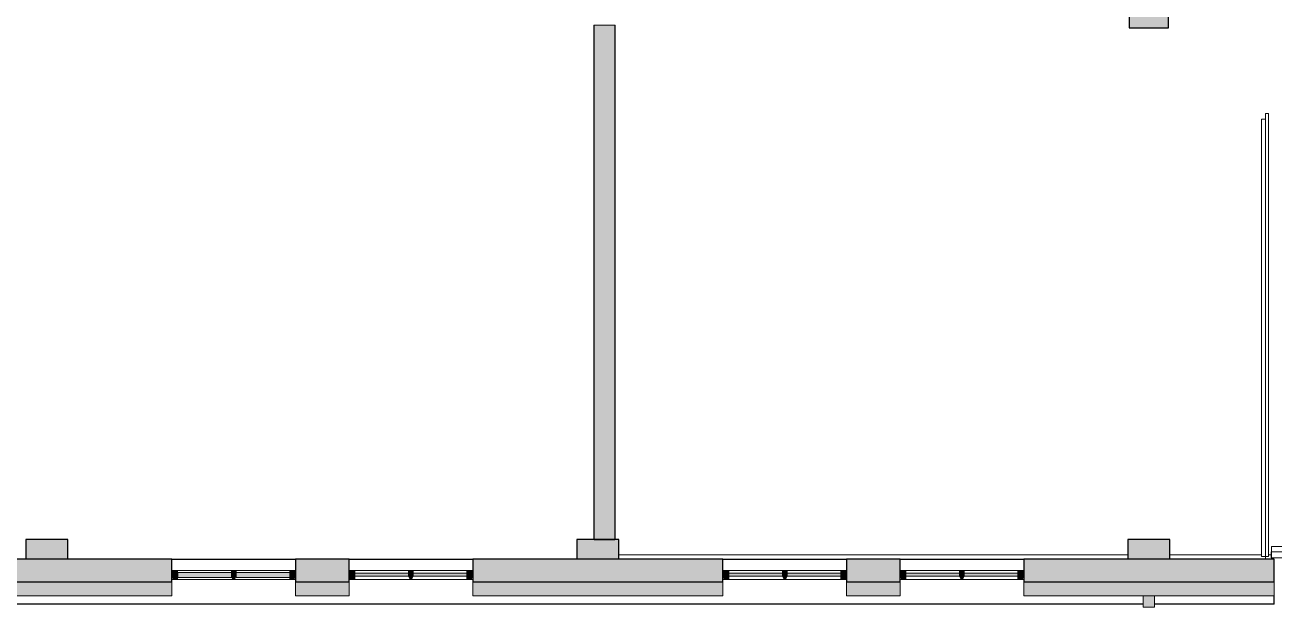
# Model space of a CAD drawing. Header units: inches. Extents: x -3640 to -1418, y -3630 to 137.
# Drawn here: x -2424.1 to -1979.9, y -3453.6 to -3246.6 of the extents above; entities that cross this region are included whole.
import ezdxf

# ---------------------------------------------------------------- set-up
doc = ezdxf.new("R2010")
doc.units = ezdxf.units.IN
doc.header["$MEASUREMENT"] = 0
for name, color, linetype, lineweight in [('A-DOOR', 31, 'Continuous', 13), ('A-FLOR', 192, 'Continuous', 13), ('A-GENM', 13, 'Continuous', 9), ('A-GLAZ-CURT', 52, 'Continuous', 13), ('A-GLAZ-CWMG', 51, 'Continuous', 13), ('A-WALL', 113, 'Continuous', 13), ('A-WALL-PATT', 111, 'Continuous', 13), ('I-WALL', 2, 'Continuous', 13), ('L-SITE-WALL', 31, 'Continuous', 13), ('Q-CASE', 31, 'Continuous', 13), ('S-COLS', 52, 'Continuous', 13)]:
    doc.layers.add(name, color=color, linetype=linetype, lineweight=lineweight)

# ---------------------------------------------------------------- blocks, each defined once
blk = doc.blocks.new('15830016-STRUCT_MARTINEZ-MOORE_CENTRAL_v2018_rvt-1-DIMENSION PLAN - LEVEL 1 _567_ - 2__ - CAD')
at = {"layer": 'A-WALL-PATT', "lineweight": 20}
h = blk.add_hatch(color=10, dxfattribs=at)
h.paths.add_polyline_path([(-3471.4, -3444.64), (-3351.9, -3444.64), (-3351.9, -3436.64), (-3471.4, -3436.64)], flags=0)
h.paths.add_polyline_path([(-3515.4, -3444.64), (-3515.4, -3436.64), (-3585.4, -3436.64), (-3585.4, -3444.64)], flags=0)
h.paths.add_polyline_path([(-3244.9, -3444.64), (-3155.9, -3444.64), (-3155.9, -3436.64), (-3244.9, -3436.64)], flags=0)
h.paths.add_polyline_path([(-3048.9, -3444.64), (-2959.9, -3444.64), (-2959.9, -3436.64), (-3048.9, -3436.64)], flags=0)
h.paths.add_polyline_path([(-2223.68, -3444.64), (-2175.9, -3444.64), (-2175.9, -3436.64), (-2264.9, -3436.64), (-2264.9, -3444.64)], flags=0)
h.paths.add_polyline_path([(-2852.9, -3444.64), (-2763.9, -3444.64), (-2763.9, -3436.64), (-2852.9, -3436.64)], flags=0)
h.paths.add_polyline_path([(-2308.9, -3444.64), (-2308.9, -3436.64), (-2327.9, -3436.64), (-2327.9, -3444.64)], flags=0)
h.paths.add_polyline_path([(-2896.9, -3444.64), (-2896.9, -3436.64), (-2915.9, -3436.64), (-2915.9, -3444.64)], flags=0)
h.paths.add_polyline_path([(-2371.9, -3444.64), (-2371.9, -3436.64), (-2460.9, -3436.64), (-2460.9, -3444.64), (-2376.44, -3444.64)], flags=0)
h.paths.add_polyline_path([(-2504.9, -3444.64), (-2504.9, -3436.64), (-2523.9, -3436.64), (-2523.9, -3444.64)], flags=0)
h.paths.add_polyline_path([(-2719.9, -3444.64), (-2700.9, -3444.64), (-2700.9, -3436.64), (-2719.9, -3436.64)], flags=0)
h.paths.add_polyline_path([(-2567.9, -3444.64), (-2567.9, -3436.64), (-2656.9, -3436.64), (-2656.9, -3444.64)], flags=0)
h.paths.add_polyline_path([(-2068.9, -3444.64), (-2024.09, -3444.64), (-2024.09, -3436.64), (-2068.9, -3436.64)], flags=0)
h.paths.add_polyline_path([(-2131.9, -3444.64), (-2112.9, -3444.64), (-2112.9, -3436.64), (-2131.9, -3436.64)], flags=0)
h = blk.add_hatch(color=10, dxfattribs=at)
h.paths.add_polyline_path([(-2024.09, -3444.64), (-1979.9, -3444.64), (-1979.9, -3436.64), (-2024.09, -3436.64)], flags=0)
h.paths.add_polyline_path([(-1643.4, -3444.64), (-1643.4, -3436.64), (-1709.4, -3436.64), (-1709.4, -3444.64)], flags=0)
h.paths.add_polyline_path([(-1872.9, -3444.64), (-1753.4, -3444.64), (-1753.4, -3436.64), (-1872.9, -3436.64), (-1872.9, -3437.65)], flags=0)
at = {"layer": 'S-COLS', "lineweight": 5}
for points in [[(-2031.4, -3247.64), (-2017.4, -3247.64), (-2017.4, -3233.64), (-2031.4, -3233.64)], [(-2408.9, -3436.64), (-2408.9, -3429.64), (-2423.9, -3429.64), (-2423.9, -3436.64)], [(-2223.68, -3436.64), (-2212.9, -3436.64), (-2212.9, -3429.64), (-2227.9, -3429.64), (-2227.9, -3436.64)], [(-2024.09, -3436.64), (-2016.9, -3436.64), (-2016.9, -3429.64), (-2031.9, -3429.64), (-2031.9, -3436.64)]]:
    blk.add_hatch(color=50, dxfattribs=at).paths.add_polyline_path(points, flags=0)
at = {"layer": 'A-FLOR', "color": 253, "lineweight": 25}
blk.add_line((-2215.08, -3246.64), (-2215.08, -3246.58), dxfattribs=at)
at = {"layer": 'A-WALL', "color": 254, "lineweight": 25}
for p, q in [((-2371.9, -3436.64), (-2327.9, -3436.64)), ((-2308.9, -3436.64), (-2264.9, -3436.64)), ((-2175.9, -3436.64), (-2131.9, -3436.64)), ((-2112.9, -3436.64), (-2068.9, -3436.64))]:
    blk.add_line(p, q, dxfattribs=at)
at = {"layer": 'A-WALL', "color": 253, "lineweight": 25}
for p, q in [((-1979.9, -3452.64), (-1979.9, -3449.64)), ((-2026.4, -3452.64), (-2610.4, -3452.64)), ((-1979.9, -3452.64), (-2022.4, -3452.64))]:
    blk.add_line(p, q, dxfattribs=at)
at = {"layer": 'L-SITE-WALL', "color": 253, "lineweight": 25}
for p, q in [((-2423.9, -3436.64), (-2460.9, -3436.64)), ((-2408.9, -3436.64), (-2423.9, -3436.64)), ((-2371.9, -3436.64), (-2408.9, -3436.64)), ((-2371.9, -3444.64), (-2371.9, -3436.64)), ((-2308.9, -3436.64), (-2327.9, -3436.64)), ((-2327.9, -3436.64), (-2327.9, -3444.64)), ((-2308.9, -3444.64), (-2308.9, -3436.64)), ((-2227.9, -3436.64), (-2264.9, -3436.64)), ((-2264.9, -3436.64), (-2264.9, -3444.64)), ((-2212.9, -3436.64), (-2227.9, -3436.64)), ((-2175.9, -3436.64), (-2212.9, -3436.64)), ((-2175.9, -3444.64), (-2175.9, -3436.64)), ((-2112.9, -3436.64), (-2131.9, -3436.64)), ((-2131.9, -3436.64), (-2131.9, -3444.64)), ((-2112.9, -3444.64), (-2112.9, -3436.64)), ((-2031.9, -3436.64), (-2068.9, -3436.64)), ((-2068.9, -3436.64), (-2068.9, -3444.64)), ((-2024.09, -3436.64), (-2031.9, -3436.64)), ((-2016.9, -3436.64), (-2024.09, -3436.64)), ((-1985.16, -3436.64), (-2016.9, -3436.64)), ((-1979.9, -3436.64), (-1983.18, -3436.64)), ((-1979.9, -3444.64), (-1979.9, -3436.64)), ((-2460.9, -3444.64), (-2371.9, -3444.64)), ((-2327.9, -3444.64), (-2308.9, -3444.64)), ((-2264.9, -3444.64), (-2175.9, -3444.64)), ((-2131.9, -3444.64), (-2112.9, -3444.64)), ((-2068.9, -3444.64), (-2024.09, -3444.64)), ((-2024.09, -3444.64), (-1979.9, -3444.64))]:
    blk.add_line(p, q, dxfattribs=at)
at = {"layer": 'S-COLS', "color": 253, "lineweight": 25}
for p, q in [((-2031.4, -3233.64), (-2031.4, -3247.64)), ((-2017.4, -3247.64), (-2017.4, -3233.64)), ((-2031.4, -3247.64), (-2017.4, -3247.64)), ((-2408.9, -3429.64), (-2423.9, -3429.64)), ((-2423.9, -3429.64), (-2423.9, -3436.64)), ((-2408.9, -3436.64), (-2408.9, -3429.64)), ((-2212.9, -3429.64), (-2227.9, -3429.64)), ((-2227.9, -3429.64), (-2227.9, -3436.64)), ((-2212.9, -3436.64), (-2212.9, -3429.64)), ((-2016.9, -3429.64), (-2031.9, -3429.64)), ((-2031.9, -3429.64), (-2031.9, -3436.64)), ((-2016.9, -3436.64), (-2016.9, -3429.64))]:
    blk.add_line(p, q, dxfattribs=at)
at = {"layer": 'S-COLS', "color": 9}
for p, q in [((-2423.9, -3436.64), (-2408.9, -3436.64)), ((-2227.9, -3436.64), (-2212.9, -3436.64)), ((-2031.9, -3436.64), (-2024.09, -3436.64)), ((-2024.09, -3436.64), (-2016.9, -3436.64))]:
    blk.add_line(p, q, dxfattribs=at)
blk = doc.blocks.new('Basic Wall _ B6-7 1_4_-BSALS - ___-3569017-DIMENSION PLAN - LEVEL 1 _567_ - 2__ - CAD')
at = {"layer": 'I-WALL', "lineweight": 20}
for q in [(-2221.65, -3246.64), (-2221.77, -3429.64)]:
    blk.add_line((-2221.77, -3246.64), q, dxfattribs=at)
blk = doc.blocks.new('Basic Wall _ B6-7 1_4_-BSALS - ___-3569016-DIMENSION PLAN - LEVEL 1 _567_ - 2__ - CAD')
at = {"layer": 'I-WALL', "lineweight": 20}
for p, q in [((-2214.4, -3246.64), (-2214.27, -3246.64)), ((-2214.27, -3246.64), (-2214.27, -3429.64))]:
    blk.add_line(p, q, dxfattribs=at)
blk = doc.blocks.new('System Panel - Winco Glass-1898336-DIMENSION PLAN - LEVEL 1 _567_ - 2__ - CAD')
at = {"layer": 'A-GLAZ-CURT', "lineweight": 9}
blk.add_hatch(color=90, dxfattribs=at).paths.add_polyline_path([(-9.546875, 0), (-9.546875, -1), (9.546875, -1), (9.546875, 0)], flags=0)
at = {"layer": 'A-GLAZ-CURT', "lineweight": 20}
for p, q in [((9.546875, 0), (-9.546875, 0)), ((-9.546875, 0), (-9.546875, -1)), ((9.546875, -1), (9.546875, 0)), ((-9.546875, -1), (9.546875, -1))]:
    blk.add_line(p, q, dxfattribs=at)
blk = doc.blocks.new('Rectangular Mullion - Winco Accent Full_Right-384064-DIMENSION PLAN - LEVEL 1 _567_ - 2__ - CAD')
at = {"layer": 'A-GLAZ-CWMG', "lineweight": 9}
for p, q in [((-2286.9, -3440.64), (-2286.05, -3440.64)), ((-2286.05, -3440.64), (-2266.96, -3440.64)), ((-2266.96, -3440.64), (-2264.9, -3440.64)), ((-2286.63, -3443.89), (-2266.96, -3443.89)), ((-2265.48, -3443.89), (-2264.9, -3443.89))]:
    blk.add_line(p, q, dxfattribs=at)
blk = doc.blocks.new('Rectangular Mullion - Winco Accent Full_Right-384066-DIMENSION PLAN - LEVEL 1 _567_ - 2__ - CAD')
at = {"layer": 'A-GLAZ-CWMG', "lineweight": 9}
for p, q in [((-2308.9, -3440.64), (-2306.83, -3440.64)), ((-2306.83, -3440.64), (-2287.74, -3440.64)), ((-2287.74, -3440.64), (-2286.9, -3440.64)), ((-2308.9, -3443.89), (-2308.31, -3443.89)), ((-2306.83, -3443.89), (-2287.16, -3443.89))]:
    blk.add_line(p, q, dxfattribs=at)
blk = doc.blocks.new('Rectangular Mullion - Winco Accent Full-384067-DIMENSION PLAN - LEVEL 1 _567_ - 2__ - CAD')
at = {"layer": 'A-GLAZ-CWMG', "lineweight": 9}
blk.add_hatch(color=90, dxfattribs=at).paths.add_polyline_path([(-0.26, -1.25), (-0.84, 0), (-0.84, 2), (0.84, 2), (0.84, 0), (0.26, -1.25)], flags=0)
at = {"layer": 'A-GLAZ-CWMG', "lineweight": 20}
for p, q in [((-0.84, 2), (0.84, 2)), ((-0.84, 0), (-0.84, 2)), ((-0.26, -1.25), (-0.84, 0)), ((0.84, 0), (0.26, -1.25)), ((0.84, 2), (0.84, 0)), ((0.26, -1.25), (-0.26, -1.25))]:
    blk.add_line(p, q, dxfattribs=at)
blk = doc.blocks.new('Rectangular Mullion - Winco Accent Full_Right-V9-DIMENSION PLAN - LEVEL 1 _567_ - 2__ - CAD')
at = {"layer": 'A-GLAZ-CWMG', "lineweight": 9}
for p, q in [((-2090.9, -3440.64), (-2090.05, -3440.64)), ((-2090.05, -3440.64), (-2070.96, -3440.64)), ((-2070.92, -3440.64), (-2068.9, -3440.64)), ((-2090.63, -3443.89), (-2070.96, -3443.89)), ((-2069.48, -3443.89), (-2068.9, -3443.89))]:
    blk.add_line(p, q, dxfattribs=at)
blk = doc.blocks.new('Rectangular Mullion - Winco Accent Full_Right-V19-DIMENSION PLAN - LEVEL 1 _567_ - 2__ - CAD')
at = {"layer": 'A-GLAZ-CWMG', "lineweight": 9}
for p, q in [((-2153.9, -3440.64), (-2153.05, -3440.64)), ((-2153.05, -3440.64), (-2133.96, -3440.64)), ((-2133.96, -3440.64), (-2131.9, -3440.64)), ((-2153.63, -3443.89), (-2133.96, -3443.89)), ((-2132.48, -3443.89), (-2131.9, -3443.89))]:
    blk.add_line(p, q, dxfattribs=at)
blk = doc.blocks.new('Solid Garage Door - 107x131-385332-DIMENSION PLAN - LEVEL 1 _567_ - 2__ - CAD')
at = {"layer": 'A-DOOR', "lineweight": 20}
for p, q in [((-56.79, -6.5), (-58.76, -6.5)), ((-58.76, -6.5), (-58.76, -6.6)), ((-58.76, -6.6), (-56.78, -6.6)), ((-57.98, -7.5), (-56.58, -7.5)), ((-57.98, -7.5), (-57.98, -163.08)), ((-56.58, -6.8), (-56.58, -8.13)), ((-56.58, -8.13), (-56.48, -8.13)), ((-56.56, -8.13), (-56.56, -163.08)), ((-56.48, -8.13), (-56.48, -6.81)), ((-56.48, -8.13), (-56.48, -163.08)), ((-56.33, -7.46), (-55.5, -7.46)), ((-55.5, -7.46), (-55.5, -10.05)), ((-54.41, -7), (-54.5, -7)), ((-54.5, -7), (-54.5, -9.12)), ((54.41, -7), (-54.41, -7)), ((-54.41, -7.12), (-54.41, -7)), ((-54.41, -9), (-54.41, -7.12)), ((54.5, -7), (54.41, -7)), ((54.41, -7), (54.41, -7.12)), ((54.41, -7.12), (54.41, -9)), ((54.5, -9.12), (54.5, -7)), ((55.5, -10.05), (55.5, -7.46)), ((55.5, -7.46), (56.33, -7.46)), ((56.48, -6.81), (56.48, -8.13)), ((56.48, -8.13), (56.58, -8.13)), ((56.48, -8.13), (56.48, -163.08)), ((56.58, -8.13), (56.58, -6.8)), ((56.58, -7.5), (57.98, -7.5)), ((56.58, -8.13), (56.58, -163.08)), ((56.78, -6.6), (58.76, -6.6)), ((58.76, -6.5), (56.79, -6.5)), ((57.98, -7.5), (57.98, -163.08)), ((58.76, -6.6), (58.76, -6.5)), ((-56.48, -10.16), (-56.48, -10.21)), ((-55.5, -10.05), (-55.5, -27.08)), ((-54.5, -9.12), (-54.41, -9.12)), ((-54.41, -9.12), (-54.41, -9)), ((-54.41, -10.95), (-54.41, -9.12)), ((-54.41, -9.12), (54.41, -9.12)), ((-54.41, -11), (-54.41, -10.95)), ((-54.41, -11), (54.41, -11)), ((54.41, -9), (54.41, -9.12)), ((54.41, -9.12), (54.41, -10.95)), ((54.41, -9.12), (54.5, -9.12)), ((54.41, -10.95), (54.41, -11)), ((55.5, -27.08), (55.5, -10.05)), ((56.48, -10.21), (56.48, -10.16)), ((-56.48, -27.08), (-56.48, -165.08)), ((-55.5, -27.08), (-55.5, -165.08)), ((55.5, -27.08), (55.5, -165.08)), ((56.48, -165.08), (56.48, -27.08)), ((-56.56, -163.08), (-57.98, -163.08)), ((-56.48, -163.08), (-56.56, -163.08)), ((56.58, -163.08), (56.48, -163.08)), ((57.98, -163.08), (56.58, -163.08)), ((-56.33, -165.08), (-56.48, -165.08)), ((-55.5, -165.08), (-56.33, -165.08)), ((56.33, -165.08), (55.5, -165.08)), ((56.48, -165.08), (56.33, -165.08))]:
    blk.add_line(p, q, dxfattribs=at)
at = {"layer": 'A-DOOR', "lineweight": 20, "flags": 128}
for points in [[(-56.48, -23.43), (-56.48, -23.9), (-56.48, -24.56), (-56.48, -25.23), (-56.48, -25.9), (-56.48, -26.58), (-56.48, -27.08)], [(56.48, -27.08), (56.48, -26.41), (56.48, -25.73), (56.48, -25.06), (56.48, -24.39), (56.48, -23.73), (56.48, -23.44)]]:
    blk.add_lwpolyline(points, dxfattribs=at)
at = {"layer": 'A-DOOR', "lineweight": 20}
for centre, radius, start, end in [((-56.79, -6.81), 0.306, 0, 90), ((-56.78, -6.8), 0.205, 0, 90), ((56.79, -6.81), 0.306, 90, 180), ((56.78, -6.8), 0.205, 90, 180)]:
    blk.add_arc(centre, radius, start, end, dxfattribs=at)
for centre, major_axis, start_param, end_param in [((-56.33, -7.62), (-0.154, 0), 4.712389, 6.283185), ((56.33, -7.62), (0.154, 0), 0, 1.570796)]:
    blk.add_ellipse(centre, major_axis=major_axis, ratio=0.999783, start_param=start_param, end_param=end_param, dxfattribs=at)
blk = doc.blocks.new('Casework 63 - Casework 20-550018-DIMENSION PLAN - LEVEL 1 _567_ - 2__ - CAD')
at = {"layer": 'Q-CASE', "lineweight": 20}
for p, q in [((-2719.9, -3436.64), (-2763.9, -3436.64)), ((-2763.9, -3436.64), (-2719.9, -3436.64)), ((-2761.83, -3440.64), (-2763.9, -3440.64)), ((-2761.83, -3440.64), (-2742.74, -3440.64)), ((-2742.74, -3440.64), (-2761.83, -3440.64)), ((-2741.05, -3440.64), (-2742.74, -3440.64)), ((-2741.05, -3440.64), (-2721.96, -3440.64)), ((-2721.96, -3440.64), (-2741.05, -3440.64)), ((-2719.9, -3440.64), (-2721.96, -3440.64))]:
    blk.add_line(p, q, dxfattribs=at)
blk = doc.blocks.new('Casework 76 - Casework 20-552304-DIMENSION PLAN - LEVEL 1 _567_ - 2__ - CAD')
at = {"layer": 'Q-CASE', "lineweight": 20}
for p, q in [((-2719.9, -3436.64), (-2763.9, -3436.64)), ((-2763.9, -3436.64), (-2719.9, -3436.64)), ((-2761.83, -3440.64), (-2763.9, -3440.64)), ((-2761.83, -3440.64), (-2742.74, -3440.64)), ((-2742.74, -3440.64), (-2761.83, -3440.64)), ((-2741.05, -3440.64), (-2742.74, -3440.64)), ((-2741.05, -3440.64), (-2721.96, -3440.64)), ((-2721.96, -3440.64), (-2741.05, -3440.64)), ((-2719.9, -3440.64), (-2721.96, -3440.64))]:
    blk.add_line(p, q, dxfattribs=at)
blk = doc.blocks.new('Casework 77 - Casework 20-552316-DIMENSION PLAN - LEVEL 1 _567_ - 2__ - CAD')
at = {"layer": 'Q-CASE', "lineweight": 20}
for p, q in [((-2719.9, -3436.64), (-2763.9, -3436.64)), ((-2763.9, -3436.64), (-2719.9, -3436.64)), ((-2761.83, -3440.64), (-2763.9, -3440.64)), ((-2761.83, -3440.64), (-2742.74, -3440.64)), ((-2742.74, -3440.64), (-2761.83, -3440.64)), ((-2741.05, -3440.64), (-2742.74, -3440.64)), ((-2741.05, -3440.64), (-2721.96, -3440.64)), ((-2721.96, -3440.64), (-2741.05, -3440.64)), ((-2719.9, -3440.64), (-2721.92, -3440.64))]:
    blk.add_line(p, q, dxfattribs=at)
blk = doc.blocks.new('Casework 78 - Casework 20-552328-DIMENSION PLAN - LEVEL 1 _567_ - 2__ - CAD')
at = {"layer": 'Q-CASE', "lineweight": 20}
for p, q in [((-2719.9, -3436.64), (-2763.9, -3436.64)), ((-2763.9, -3436.64), (-2719.9, -3436.64)), ((-2761.83, -3440.64), (-2763.9, -3440.64)), ((-2761.83, -3440.64), (-2742.74, -3440.64)), ((-2742.74, -3440.64), (-2761.83, -3440.64)), ((-2741.05, -3440.64), (-2742.74, -3440.64)), ((-2741.05, -3440.64), (-2721.96, -3440.64)), ((-2721.96, -3440.64), (-2741.05, -3440.64)), ((-2719.9, -3440.64), (-2721.96, -3440.64))]:
    blk.add_line(p, q, dxfattribs=at)
blk = doc.blocks.new('Rectangular Mullion - Winco Accent Full_Right-Large-3095899-DIMENSION PLAN - LEVEL 1 _567_ - 2__ - CAD')
at = {"layer": 'A-GLAZ-CWMG', "lineweight": 9}
blk.add_hatch(color=90, dxfattribs=at).paths.add_polyline_path([(-2.06, -1.25), (-2.06, 2), (0, 2), (0, 0), (-0.58, -1.25)], flags=0)
at = {"layer": 'A-GLAZ-CWMG', "lineweight": 20}
for p, q in [((-2.06, -1.25), (-2.06, 2)), ((-2.06, 2), (0, 2)), ((0, 0), (-0.58, -1.25)), ((0, 2), (0, 0)), ((-0.58, -1.25), (-2.06, -1.25))]:
    blk.add_line(p, q, dxfattribs=at)
blk = doc.blocks.new('Rectangular Mullion - Winco Accent Full_Right-Large-1898345-DIMENSION PLAN - LEVEL 1 _567_ - 2__ - CAD')
at = {"layer": 'A-GLAZ-CWMG', "lineweight": 9}
blk.add_hatch(color=90, dxfattribs=at).paths.add_polyline_path([(-2.06, -1.25), (-2.06, 2), (0, 2), (0, 0), (-0.58, -1.25)], flags=0)
at = {"layer": 'A-GLAZ-CWMG', "lineweight": 20}
for p, q in [((-2.06, -1.25), (-2.06, 2)), ((-2.06, 2), (0, 2)), ((0, 0), (-0.58, -1.25)), ((0, 2), (0, 0)), ((-0.58, -1.25), (-2.06, -1.25))]:
    blk.add_line(p, q, dxfattribs=at)
blk = doc.blocks.new('Rectangular Mullion - Winco Accent Full_Left-Large-3095901-DIMENSION PLAN - LEVEL 1 _567_ - 2__ - CAD')
at = {"layer": 'A-GLAZ-CWMG', "lineweight": 9}
blk.add_hatch(color=90, dxfattribs=at).paths.add_polyline_path([(-0.58, -1.25), (0, 0), (0, 2), (-2.06, 2), (-2.06, -1.25)], flags=0)
at = {"layer": 'A-GLAZ-CWMG', "lineweight": 20}
for p, q in [((0, 2), (-2.06, 2)), ((-2.06, 2), (-2.06, -1.25)), ((-0.58, -1.25), (0, 0)), ((0, 0), (0, 2)), ((-2.06, -1.25), (-0.58, -1.25))]:
    blk.add_line(p, q, dxfattribs=at)
blk = doc.blocks.new('Rectangular Mullion - Winco Accent Full_Left-Large-1898347-DIMENSION PLAN - LEVEL 1 _567_ - 2__ - CAD')
at = {"layer": 'A-GLAZ-CWMG', "lineweight": 9}
blk.add_hatch(color=90, dxfattribs=at).paths.add_polyline_path([(-0.58, -1.25), (0, 0), (0, 2), (-2.06, 2), (-2.06, -1.25)], flags=0)
at = {"layer": 'A-GLAZ-CWMG', "lineweight": 20}
for p, q in [((0, 2), (-2.06, 2)), ((-2.06, 2), (-2.06, -1.25)), ((-0.58, -1.25), (0, 0)), ((0, 0), (0, 2)), ((-2.06, -1.25), (-0.58, -1.25))]:
    blk.add_line(p, q, dxfattribs=at)
blk = doc.blocks.new('Rectangular Mullion - Winco Accent Full-3095895-DIMENSION PLAN - LEVEL 1 _567_ - 2__ - CAD')
at = {"layer": 'A-GLAZ-CWMG', "lineweight": 9}
blk.add_hatch(color=90, dxfattribs=at).paths.add_polyline_path([(-0.26, -1.25), (-0.84, 0), (-0.84, 2), (0.84, 2), (0.84, 0), (0.26, -1.25)], flags=0)
at = {"layer": 'A-GLAZ-CWMG', "lineweight": 20}
for p, q in [((-0.84, 2), (0.84, 2)), ((-0.84, 0), (-0.84, 2)), ((-0.26, -1.25), (-0.84, 0)), ((0.84, 0), (0.26, -1.25)), ((0.84, 2), (0.84, 0)), ((0.26, -1.25), (-0.26, -1.25))]:
    blk.add_line(p, q, dxfattribs=at)
blk = doc.blocks.new('Rectangular Mullion - Winco Accent Half-1898334-DIMENSION PLAN - LEVEL 1 _567_ - 2__ - CAD')
at = {"layer": 'A-GLAZ-CWMG', "lineweight": 9}
blk.add_hatch(color=90, dxfattribs=at).paths.add_polyline_path([(-2350.74, -3443.14), (-2350.74, -3441.39), (-2369.83, -3441.39), (-2369.83, -3443.14)], flags=0)
at = {"layer": 'A-GLAZ-CWMG', "lineweight": 20}
for p, q in [((-2369.83, -3441.39), (-2369.83, -3443.14)), ((-2350.74, -3441.39), (-2369.83, -3441.39)), ((-2350.74, -3443.14), (-2350.74, -3441.39)), ((-2369.83, -3443.14), (-2350.74, -3443.14))]:
    blk.add_line(p, q, dxfattribs=at)
blk = doc.blocks.new('Down Spouts3 - Down Spouts-4005655-DIMENSION PLAN - LEVEL 1 _567_ - 2__ - CAD')
at = {"layer": 'A-GENM'}
h = blk.add_hatch(color=90, dxfattribs=at)
h.paths.add_polyline_path([(-2022.4, -3453.64), (-2022.4, -3449.64), (-2026.4, -3449.64), (-2026.4, -3453.64)], flags=0)
h.paths.add_polyline_path([(-2614.4, -3453.64), (-2610.4, -3453.64), (-2610.4, -3449.64), (-2614.4, -3449.64)], flags=0)
h.paths.add_polyline_path([(-3198.4, -3453.64), (-3198.4, -3449.64), (-3202.4, -3449.64), (-3202.4, -3453.64)], flags=0)
for p, q in [((-2022.4, -3449.64), (-2026.4, -3449.64)), ((-2026.4, -3449.64), (-2026.4, -3453.64)), ((-2022.4, -3453.64), (-2022.4, -3449.64)), ((-2026.4, -3453.64), (-2022.4, -3453.64))]:
    blk.add_line(p, q, dxfattribs=at)

msp = doc.modelspace()

# ---------------------------------------------------------------- block references
at = {"lineweight": 5}
msp.add_blockref('15830016-STRUCT_MARTINEZ-MOORE_CENTRAL_v2018_rvt-1-DIMENSION PLAN - LEVEL 1 _567_ - 2__ - CAD', (0, 0), dxfattribs=at)

# ---------------------------------------------------------------- next in the draw order: hatches: boundary and pattern name
at = {"layer": 'A-WALL-PATT', "lineweight": 5}
msp.add_hatch(color=50, dxfattribs=at).paths.add_polyline_path([(-2214.4, -3429.7), (-2214.4, -3246.64), (-2221.65, -3246.64), (-2221.65, -3429.7)], flags=0)
at = {"layer": 'A-WALL-PATT', "lineweight": 20}
h = msp.add_hatch(color=10, dxfattribs=at)
h.paths.add_polyline_path([(-3471.4, -3449.64), (-3351.9, -3449.64), (-3351.9, -3436.64), (-3471.4, -3436.64)], flags=0)
h.paths.add_polyline_path([(-2253.4, -3449.64), (-2253.4, -3436.64), (-2264.9, -3436.64), (-2264.9, -3449.64)], flags=0)
h.paths.add_polyline_path([(-3515.4, -3449.64), (-3515.4, -3436.64), (-3577.4, -3436.64), (-3577.4, -3449.64)], flags=0)
h.paths.add_polyline_path([(-2327.9, -3449.64), (-2308.9, -3449.64), (-2308.9, -3436.64), (-2327.9, -3436.64)], flags=0)
h.paths.add_polyline_path([(-2376.44, -3449.64), (-2371.9, -3449.64), (-2371.9, -3436.64), (-2460.9, -3436.64), (-2460.9, -3449.64)], flags=0)
h.paths.add_polyline_path([(-3244.9, -3449.64), (-3155.9, -3449.64), (-3155.9, -3436.64), (-3244.9, -3436.64)], flags=0)
h.paths.add_polyline_path([(-2523.9, -3449.64), (-2504.9, -3449.64), (-2504.9, -3436.64), (-2523.9, -3436.64)], flags=0)
h.paths.add_polyline_path([(-2656.9, -3449.64), (-2567.9, -3449.64), (-2567.9, -3436.64), (-2656.9, -3436.64)], flags=0)
h.paths.add_polyline_path([(-3048.9, -3449.64), (-2959.9, -3449.64), (-2959.9, -3436.64), (-3048.9, -3436.64)], flags=0)
h.paths.add_polyline_path([(-2852.9, -3449.64), (-2763.9, -3449.64), (-2763.9, -3436.64), (-2852.9, -3436.64)], flags=0)
h.paths.add_polyline_path([(-2719.9, -3449.64), (-2700.9, -3449.64), (-2700.9, -3436.64), (-2719.9, -3436.64)], flags=0)
h.paths.add_polyline_path([(-2896.9, -3449.64), (-2896.9, -3436.64), (-2915.9, -3436.64), (-2915.9, -3449.64)], flags=0)
h = msp.add_hatch(color=10, dxfattribs=at)
h.paths.add_polyline_path([(-2253.4, -3449.64), (-2175.9, -3449.64), (-2175.9, -3436.64), (-2253.4, -3436.64)], flags=0)
h.paths.add_polyline_path([(-2112.9, -3449.64), (-2112.9, -3436.64), (-2131.9, -3436.64), (-2131.9, -3449.64)], flags=0)
h.paths.add_polyline_path([(-2068.9, -3449.64), (-1979.9, -3449.64), (-1979.9, -3436.64), (-2068.9, -3436.64)], flags=0)
h.paths.add_polyline_path([(-1872.9, -3449.64), (-1869.4, -3449.64), (-1869.4, -3436.64), (-1872.9, -3436.64), (-1872.9, -3445.74)], flags=0)

# ---------------------------------------------------------------- next in the draw order: linework, layer by layer
at = {"layer": 'A-FLOR', "lineweight": 20}
for p, q in [((-2212.9, -3435.08), (-2031.9, -3435.08)), ((-2016.9, -3435.08), (-1984.38, -3435.08)), ((-1981.9, -3435.08), (-1980.9, -3435.08))]:
    msp.add_line(p, q, dxfattribs=at)
at = {"layer": 'A-WALL', "lineweight": 20}
for p, q in [((-2371.9, -3436.64), (-2460.9, -3436.64)), ((-2371.9, -3449.64), (-2371.9, -3436.64)), ((-2308.9, -3436.64), (-2327.9, -3436.64)), ((-2327.9, -3436.64), (-2327.9, -3449.64)), ((-2308.9, -3449.64), (-2308.9, -3436.64)), ((-2175.9, -3436.64), (-2264.9, -3436.64)), ((-2264.9, -3436.64), (-2264.9, -3449.64)), ((-2175.9, -3449.64), (-2175.9, -3436.64)), ((-2112.9, -3436.64), (-2131.9, -3436.64)), ((-2131.9, -3436.64), (-2131.9, -3449.64)), ((-2112.9, -3449.64), (-2112.9, -3436.64)), ((-1985.16, -3436.64), (-2068.9, -3436.64)), ((-2068.9, -3436.64), (-2068.9, -3449.64)), ((-1979.9, -3436.64), (-1983.18, -3436.64)), ((-1979.9, -3449.64), (-1979.9, -3436.64)), ((-2460.9, -3449.64), (-2371.9, -3449.64)), ((-2327.9, -3449.64), (-2308.9, -3449.64)), ((-2264.9, -3449.64), (-2175.9, -3449.64)), ((-2131.9, -3449.64), (-2112.9, -3449.64)), ((-2068.9, -3449.64), (-1979.9, -3449.64))]:
    msp.add_line(p, q, dxfattribs=at)
at = {"layer": 'I-WALL', "lineweight": 20}
for p, q in [((-2214.4, -3246.64), (-2221.65, -3246.64)), ((-2221.65, -3246.64), (-2221.65, -3429.7)), ((-2214.4, -3429.7), (-2214.4, -3246.64)), ((-2221.65, -3429.7), (-2214.4, -3429.7))]:
    msp.add_line(p, q, dxfattribs=at)

# ---------------------------------------------------------------- next in the draw order: block references
at = {"layer": 'A-DOOR', "lineweight": 20, "rotation": 180}
msp.add_blockref('Solid Garage Door - 107x131-385332-DIMENSION PLAN - LEVEL 1 _567_ - 2__ - CAD', (-1926.4, -3443.14), dxfattribs=at)
at = {"layer": 'A-GENM'}
msp.add_blockref('Down Spouts3 - Down Spouts-4005655-DIMENSION PLAN - LEVEL 1 _567_ - 2__ - CAD', (0, 0), dxfattribs=at)
at = {"layer": 'A-GLAZ-CURT', "lineweight": 9, "rotation": 180}
for p in [(-2297.29, -3442.64), (-2276.5, -3442.64), (-2164.29, -3442.64), (-2143.5, -3442.64), (-2101.29, -3442.64), (-2080.5, -3442.64)]:
    msp.add_blockref('System Panel - Winco Glass-1898336-DIMENSION PLAN - LEVEL 1 _567_ - 2__ - CAD', p, dxfattribs=at)
at = {"layer": 'A-GLAZ-CWMG', "lineweight": 9}
for name, p in [('Rectangular Mullion - Winco Accent Full_Right-384066-DIMENSION PLAN - LEVEL 1 _567_ - 2__ - CAD', (-63, 0)), ('Rectangular Mullion - Winco Accent Half-1898334-DIMENSION PLAN - LEVEL 1 _567_ - 2__ - CAD', (0, 0)), ('Rectangular Mullion - Winco Accent Full_Right-384064-DIMENSION PLAN - LEVEL 1 _567_ - 2__ - CAD', (-63, 0)), ('Rectangular Mullion - Winco Accent Half-1898334-DIMENSION PLAN - LEVEL 1 _567_ - 2__ - CAD', (20.78, 0)), ('Rectangular Mullion - Winco Accent Full_Left-Large-3095901-DIMENSION PLAN - LEVEL 1 _567_ - 2__ - CAD', (-2327.9, -3442.64)), ('Rectangular Mullion - Winco Accent Full_Right-384066-DIMENSION PLAN - LEVEL 1 _567_ - 2__ - CAD', (0, 0)), ('Rectangular Mullion - Winco Accent Full_Right-384064-DIMENSION PLAN - LEVEL 1 _567_ - 2__ - CAD', (0, 0)), ('Rectangular Mullion - Winco Accent Full_Left-Large-1898347-DIMENSION PLAN - LEVEL 1 _567_ - 2__ - CAD', (-2264.9, -3442.64)), ('Rectangular Mullion - Winco Accent Full_Right-384066-DIMENSION PLAN - LEVEL 1 _567_ - 2__ - CAD', (133, 0)), ('Rectangular Mullion - Winco Accent Full_Right-V19-DIMENSION PLAN - LEVEL 1 _567_ - 2__ - CAD', (0, 0)), ('Rectangular Mullion - Winco Accent Full_Left-Large-1898347-DIMENSION PLAN - LEVEL 1 _567_ - 2__ - CAD', (-2131.9, -3442.64)), ('Rectangular Mullion - Winco Accent Full_Right-384066-DIMENSION PLAN - LEVEL 1 _567_ - 2__ - CAD', (196, 0)), ('Rectangular Mullion - Winco Accent Full_Right-V9-DIMENSION PLAN - LEVEL 1 _567_ - 2__ - CAD', (0, 0)), ('Rectangular Mullion - Winco Accent Full_Left-Large-1898347-DIMENSION PLAN - LEVEL 1 _567_ - 2__ - CAD', (-2068.9, -3442.64))]:
    msp.add_blockref(name, p, dxfattribs=at)
at = {"layer": 'A-GLAZ-CWMG', "lineweight": 9, "extrusion": (0, 0, -1)}
for name, p in [('Rectangular Mullion - Winco Accent Full_Right-Large-3095899-DIMENSION PLAN - LEVEL 1 _567_ - 2__ - CAD', (2371.9, -3442.64)), ('Rectangular Mullion - Winco Accent Full-3095895-DIMENSION PLAN - LEVEL 1 _567_ - 2__ - CAD', (2349.9, -3442.64)), ('Rectangular Mullion - Winco Accent Full_Right-Large-1898345-DIMENSION PLAN - LEVEL 1 _567_ - 2__ - CAD', (2308.9, -3442.64)), ('Rectangular Mullion - Winco Accent Full-384067-DIMENSION PLAN - LEVEL 1 _567_ - 2__ - CAD', (2286.9, -3442.64)), ('Rectangular Mullion - Winco Accent Full_Right-Large-1898345-DIMENSION PLAN - LEVEL 1 _567_ - 2__ - CAD', (2175.9, -3442.64)), ('Rectangular Mullion - Winco Accent Full-384067-DIMENSION PLAN - LEVEL 1 _567_ - 2__ - CAD', (2153.9, -3442.64)), ('Rectangular Mullion - Winco Accent Full_Right-Large-1898345-DIMENSION PLAN - LEVEL 1 _567_ - 2__ - CAD', (2112.9, -3442.64)), ('Rectangular Mullion - Winco Accent Full-384067-DIMENSION PLAN - LEVEL 1 _567_ - 2__ - CAD', (2090.9, -3442.64))]:
    msp.add_blockref(name, p, dxfattribs=at)
at = {"layer": 'I-WALL', "lineweight": 20}
for name in ['Basic Wall _ B6-7 1_4_-BSALS - ___-3569017-DIMENSION PLAN - LEVEL 1 _567_ - 2__ - CAD', 'Basic Wall _ B6-7 1_4_-BSALS - ___-3569016-DIMENSION PLAN - LEVEL 1 _567_ - 2__ - CAD']:
    msp.add_blockref(name, (0, 0), dxfattribs=at)
at = {"layer": 'Q-CASE', "lineweight": 20}
for name, p in [('Casework 76 - Casework 20-552304-DIMENSION PLAN - LEVEL 1 _567_ - 2__ - CAD', (392, 0)), ('Casework 63 - Casework 20-550018-DIMENSION PLAN - LEVEL 1 _567_ - 2__ - CAD', (455, 0)), ('Casework 78 - Casework 20-552328-DIMENSION PLAN - LEVEL 1 _567_ - 2__ - CAD', (588, 0)), ('Casework 77 - Casework 20-552316-DIMENSION PLAN - LEVEL 1 _567_ - 2__ - CAD', (651, 0))]:
    msp.add_blockref(name, p, dxfattribs=at)

doc.saveas('drawing.dxf')
